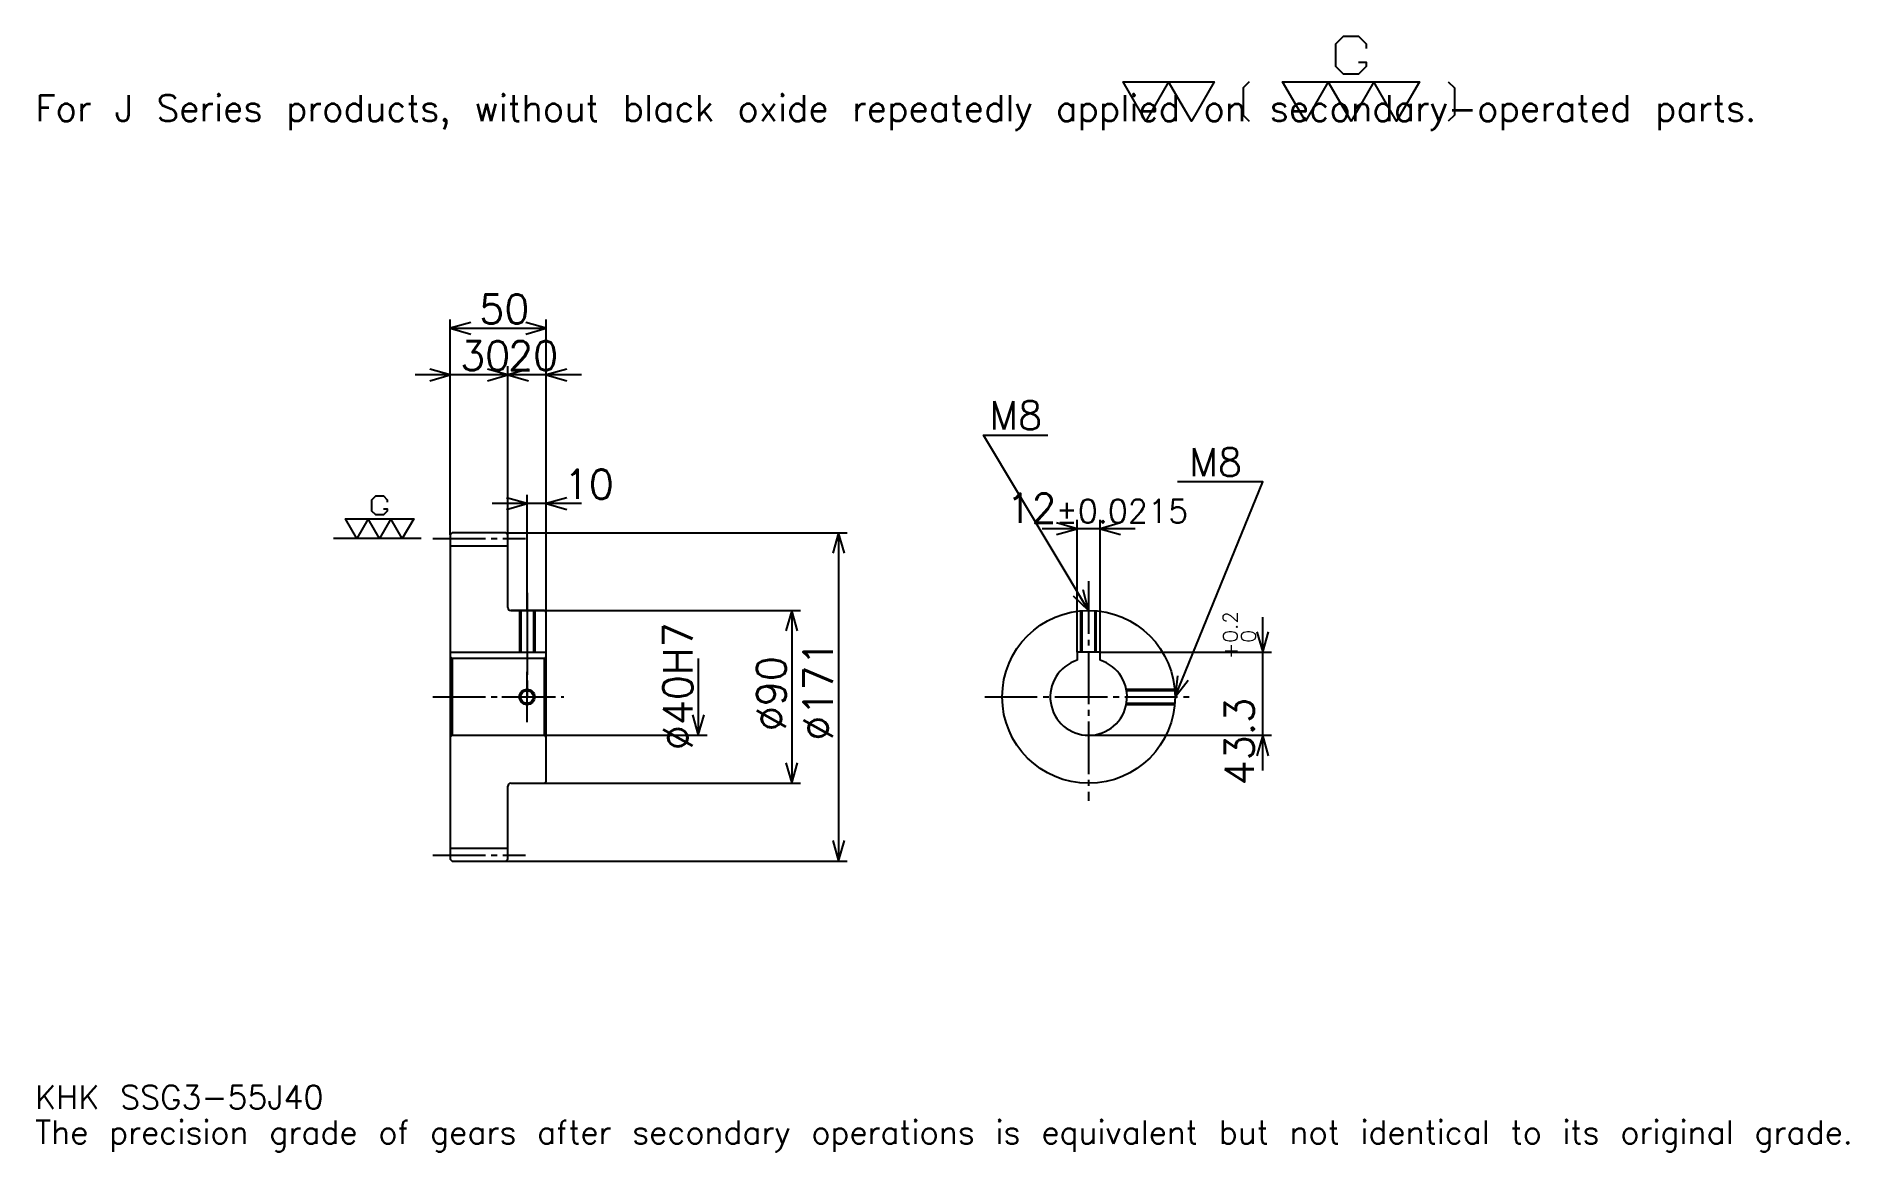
# Model space of a CAD drawing. Extents: x 31 to 975, y 11 to 592.
import ezdxf

# ---------------------------------------------------------------- set-up
doc = ezdxf.new("R2010")
doc.units = 0
doc.linetypes.add('DASHDOT', pattern=[36.521738, 27.391304, -3.043478, 3.043478, -3.043478])
doc.layers.get('0').update_dxf_attribs({"linetype": 'CONTINUOUS'})
doc.layers.add('DASHDOT', color=6, linetype='DASHDOT')
doc.styles.add('KANJI', font='TXT', dxfattribs={"bigfont": 'BIGFONT'})

msp = doc.modelspace()

# ---------------------------------------------------------------- linework, layer by layer
at = {"color": 5}
for p, q in [((246.521729, 333.543488), (246.521729, 444.630432)), ((296.521729, 333.543488), (296.521729, 444.630432)), ((246.521729, 440.065216), (296.521729, 440.065216)), ((294.782593, 415.717407), (228.260864, 415.717407)), ((314.782593, 415.717407), (258.260864, 415.717407)), ((276.521729, 333.543488), (276.521729, 420.282623)), ((286.521729, 333.543488), (286.521729, 353.326111)), ((314.782593, 348.760864), (268.260864, 348.760864)), ((572.913025, 271.343475), (572.913025, 340.217407)), ((584.913025, 271.343475), (584.913025, 340.217407)), ((246.521729, 332.543488), (246.521729, 333.543488)), ((275.521729, 333.543488), (296.521729, 333.543488)), ((276.521729, 332.543488), (276.521729, 333.543488)), ((286.521729, 293.043488), (286.521729, 333.543488)), ((286.521729, 293.043488), (286.521729, 333.543488)), ((296.521729, 333.543488), (453.260864, 333.543488)), ((296.521729, 292.043488), (296.521729, 333.543488)), ((448.695648, 333.543488), (448.695648, 162.543488)), ((603.173889, 335.652161), (554.652161, 335.652161)), ((278.021729, 293.043488), (296.521729, 293.043488)), ((296.521729, 293.043488), (428.913025, 293.043488)), ((424.347809, 293.043488), (424.347809, 203.043488)), ((669.565186, 209.782623), (669.565186, 289.60437)), ((375.652161, 268.043488), (375.652161, 228.043488)), ((584.913025, 271.343475), (674.130371, 271.343475)), ((296.521729, 228.043488), (380.217377, 228.043488)), ((578.913025, 228.043488), (674.130371, 228.043488)), ((278.021729, 203.043488), (296.521729, 203.043488)), ((296.521729, 203.043488), (428.913025, 203.043488)), ((275.521729, 162.543488), (296.521729, 162.543488)), ((296.521729, 162.543488), (453.260864, 162.543488))]:
    msp.add_line(p, q, dxfattribs=at)
at = {"color": 7}
msp.add_line((231.304337, 330.543488), (185.652161, 330.543488), dxfattribs=at)
at = {"color": 4}
for p, q in [((246.521729, 326.793488), (276.521729, 326.793488)), ((246.521729, 271.343475), (296.521729, 271.343475)), ((247.521729, 268.043488), (247.521729, 228.043488)), ((295.521729, 268.043488), (296.521729, 269.043488)), ((295.521729, 228.043488), (296.521729, 227.043488)), ((246.521729, 169.293488), (276.521729, 169.293488))]:
    msp.add_line(p, q, dxfattribs=at)
at = {"color": 7}
for points in [[(719.478271, 578.687012), (723.434814, 578.687012), (723.434814, 576.313049), (719.478271, 572.356567), (711.565247, 572.356567), (707.608704, 576.313049), (707.608704, 588.182617), (711.565247, 592.13916), (719.478271, 592.13916), (723.434814, 588.182617), (723.434814, 585.808716)], [(608.695679, 547.826111), (596.826111, 568.400024), (644.304382, 568.400024), (632.434814, 547.826111), (620.565247, 568.400024), (608.695679, 547.826111)], [(662.504395, 568.400024), (659.339172, 565.234802), (659.339172, 550.991333), (662.504395, 547.826111)], [(691.782654, 547.826111), (679.913086, 568.400024), (751.130493, 568.400024), (739.260864, 547.826111), (727.391357, 568.400024), (715.52179, 547.826111), (703.652222, 568.400024), (691.782654, 547.826111)], [(766.165222, 568.400024), (769.330444, 565.234802), (769.330444, 550.991333), (766.165222, 547.826111)], [(211.673904, 345.973938), (213.652161, 345.973938), (213.652161, 344.786957), (211.673904, 342.808716), (207.717377, 342.808716), (205.73912, 344.786957), (205.73912, 350.721741), (207.717377, 352.700012), (211.673904, 352.700012), (213.652161, 350.721741), (213.652161, 349.53479)], [(197.82608, 330.543488), (191.891296, 340.830444), (227.499985, 340.830444), (221.565201, 330.543488), (215.630432, 340.830444), (209.695648, 330.543488), (203.760864, 340.830444), (197.82608, 330.543488)]]:
    msp.add_lwpolyline(points, dxfattribs=at)
at = {"color": 5}
for points in [[(257.173889, 443.108704), (246.521729, 440.065216), (257.173889, 437.021729)], [(285.869568, 437.021729), (296.521729, 440.065216), (285.869568, 443.108704)], [(235.869553, 412.67395), (246.521729, 415.717407), (235.869553, 418.760864)], [(265.869568, 412.67395), (276.521729, 415.717407), (265.869568, 418.760864)], [(287.173889, 418.760864), (276.521729, 415.717407), (287.173889, 412.67395)], [(307.173889, 418.760864), (296.521729, 415.717407), (307.173889, 412.67395)], [(578.913025, 293.043488), (524.130432, 384.347839), (557.608643, 384.347839)], [(623.913025, 248.043488), (669.565186, 360), (625.130493, 360)], [(275.869568, 345.717407), (286.521729, 348.760864), (275.869568, 351.804352)], [(307.173889, 351.804352), (296.521729, 348.760864), (307.173889, 345.717407)], [(451.739136, 322.891296), (448.695648, 333.543488), (445.652161, 322.891296)], [(562.260864, 332.608704), (572.913025, 335.652161), (562.260864, 338.695648)], [(595.565186, 338.695648), (584.913025, 335.652161), (595.565186, 332.608704)], [(570.822754, 300.611786), (578.913025, 293.043488), (576.042297, 303.7435)], [(427.391296, 282.391296), (424.347809, 293.043488), (421.304321, 282.391296)], [(666.521729, 281.995667), (669.565186, 271.343475), (672.608643, 281.995667)], [(625.116943, 259.056305), (623.913025, 248.043488), (630.753296, 256.757965)], [(372.608673, 238.695663), (375.652161, 228.043488), (378.695618, 238.695663)], [(672.608643, 217.391312), (669.565186, 228.043488), (666.521729, 217.391312)], [(421.304321, 213.695663), (424.347809, 203.043488), (427.391296, 213.695663)], [(445.652161, 173.195663), (448.695648, 162.543488), (451.739136, 173.195663)]]:
    msp.add_lwpolyline(points, dxfattribs=at)
at = {"color": 4}
for points in [[(276.521729, 294.543488), (276.521729, 332.543488), (275.521729, 333.543488), (247.521729, 333.543488), (246.521729, 332.543488), (246.521729, 227.043488)], [(278.021729, 203.043488), (295.521729, 203.043488), (296.521729, 204.043488), (296.521729, 292.043488), (295.521729, 293.043488), (278.021729, 293.043488)], [(282.521729, 293.043488), (282.521729, 271.343475)], [(283.196716, 293.043488), (283.196716, 271.343475)], [(289.846741, 293.043488), (289.846741, 271.343475)], [(290.521729, 293.043488), (290.521729, 271.343475)], [(574.913025, 271.343475), (574.913025, 292.865356)], [(575.588013, 271.343475), (575.588013, 292.920471)], [(582.238037, 271.343475), (582.238037, 292.920471)], [(582.913025, 271.343475), (582.913025, 292.865356)], [(246.521729, 227.043488), (247.521729, 228.043488), (295.521729, 228.043488), (295.521729, 268.043488), (247.521729, 268.043488), (246.521729, 269.043488)], [(584.913025, 267.122284), (584.913025, 271.343475), (572.913025, 271.343475), (572.913025, 267.122284)], [(598.508911, 252.043488), (623.734863, 252.043488)], [(598.634705, 251.368484), (623.790039, 251.368484)], [(598.508911, 244.043488), (623.734863, 244.043488)], [(598.634705, 244.718491), (623.790039, 244.718491)], [(246.521729, 227.043488), (246.521729, 163.543488), (247.521729, 162.543488), (275.521729, 162.543488), (276.521729, 163.543488), (276.521729, 201.543488)]]:
    msp.add_lwpolyline(points, dxfattribs=at)
for centre, radius in [((578.913025, 248.043488), 45), ((286.521729, 248.043488), 3.325)]:
    msp.add_circle(centre, radius, dxfattribs=at)
at = {"color": 7}
msp.add_circle((286.521729, 248.043488), 4, dxfattribs=at)
at = {"color": 4}
for centre, radius, start, end in [((278.021729, 294.543488), 1.5, 180, 270), ((578.913025, 248.043488), 20, 107.457602748, 72.542397252), ((278.021729, 201.543488), 1.5, 90, 180)]:
    msp.add_arc(centre, radius, start, end, dxfattribs=at)
at = {"layer": 'DASHDOT', "color": 7}
for p, q in [((237.391296, 330.543488), (285.652161, 330.543488)), ((578.913025, 308.260864), (578.913025, 193.913055)), ((286.521729, 293.043488), (286.521729, 248.043488)), ((237.391296, 248.043488), (305.652161, 248.043488)), ((524.782593, 248.043488), (633.043457, 248.043488)), ((237.391296, 165.543488), (285.652161, 165.543488))]:
    msp.add_line(p, q, dxfattribs=at)
for points in [[(286.521729, 302.17392), (286.521729, 262.213043)], [(286.521729, 234.913055), (286.521729, 261.17392)], [(273.391296, 248.043488), (299.652161, 248.043488)]]:
    msp.add_lwpolyline(points, dxfattribs=at)

# ---------------------------------------------------------------- texts
at = {"color": 7, "style": 'KANJI'}
for s, height, p in [('For J Series products, without black oxide repeatedly applied on secondary-operated parts.', 13.695652, (30.434782, 547.826111)), ('50', 15.217391, (261.630432, 442.5)), ('30', 15.217391, (251.630417, 418.152191)), ('20', 15.217391, (276.630432, 418.152191)), ('M8', 14.608696, (527.173889, 387.391296)), ('M8', 14.608696, (631.217407, 363.043488)), ('10', 15.217391, (305.652161, 351.195679)), ('12', 15.217391, (536.088257, 338.695648)), ('%%p0.0215', 12.173913, (561.803833, 338.695648)), ('KHK SSG3-55J40', 12.173913, (30.434782, 33.47826)), ('The precision grade of gears after secondary operations is equivalent but not identical to its original grade.', 12.173913, (30.434782, 15.217391))]:
    msp.add_text(s, height=height, dxfattribs=at).set_placement(p)
for s, height, p in [('%%c40H7', 15.217391, (372.608673, 220.271744)), ('0.2', 7.608696, (656.478271, 276.361877)), ('+', 7.608696, (656.478271, 267.840149)), ('0', 7.608696, (665.913025, 276.361877)), ('%%c90', 15.217391, (421.304321, 230.163055)), ('%%c171', 15.217391, (445.652161, 225.217407)), ('43.3', 15.217391, (665, 201.973251))]:
    msp.add_text(s, height=height, rotation=90, dxfattribs=at).set_placement(p)

doc.saveas('drawing.dxf')
